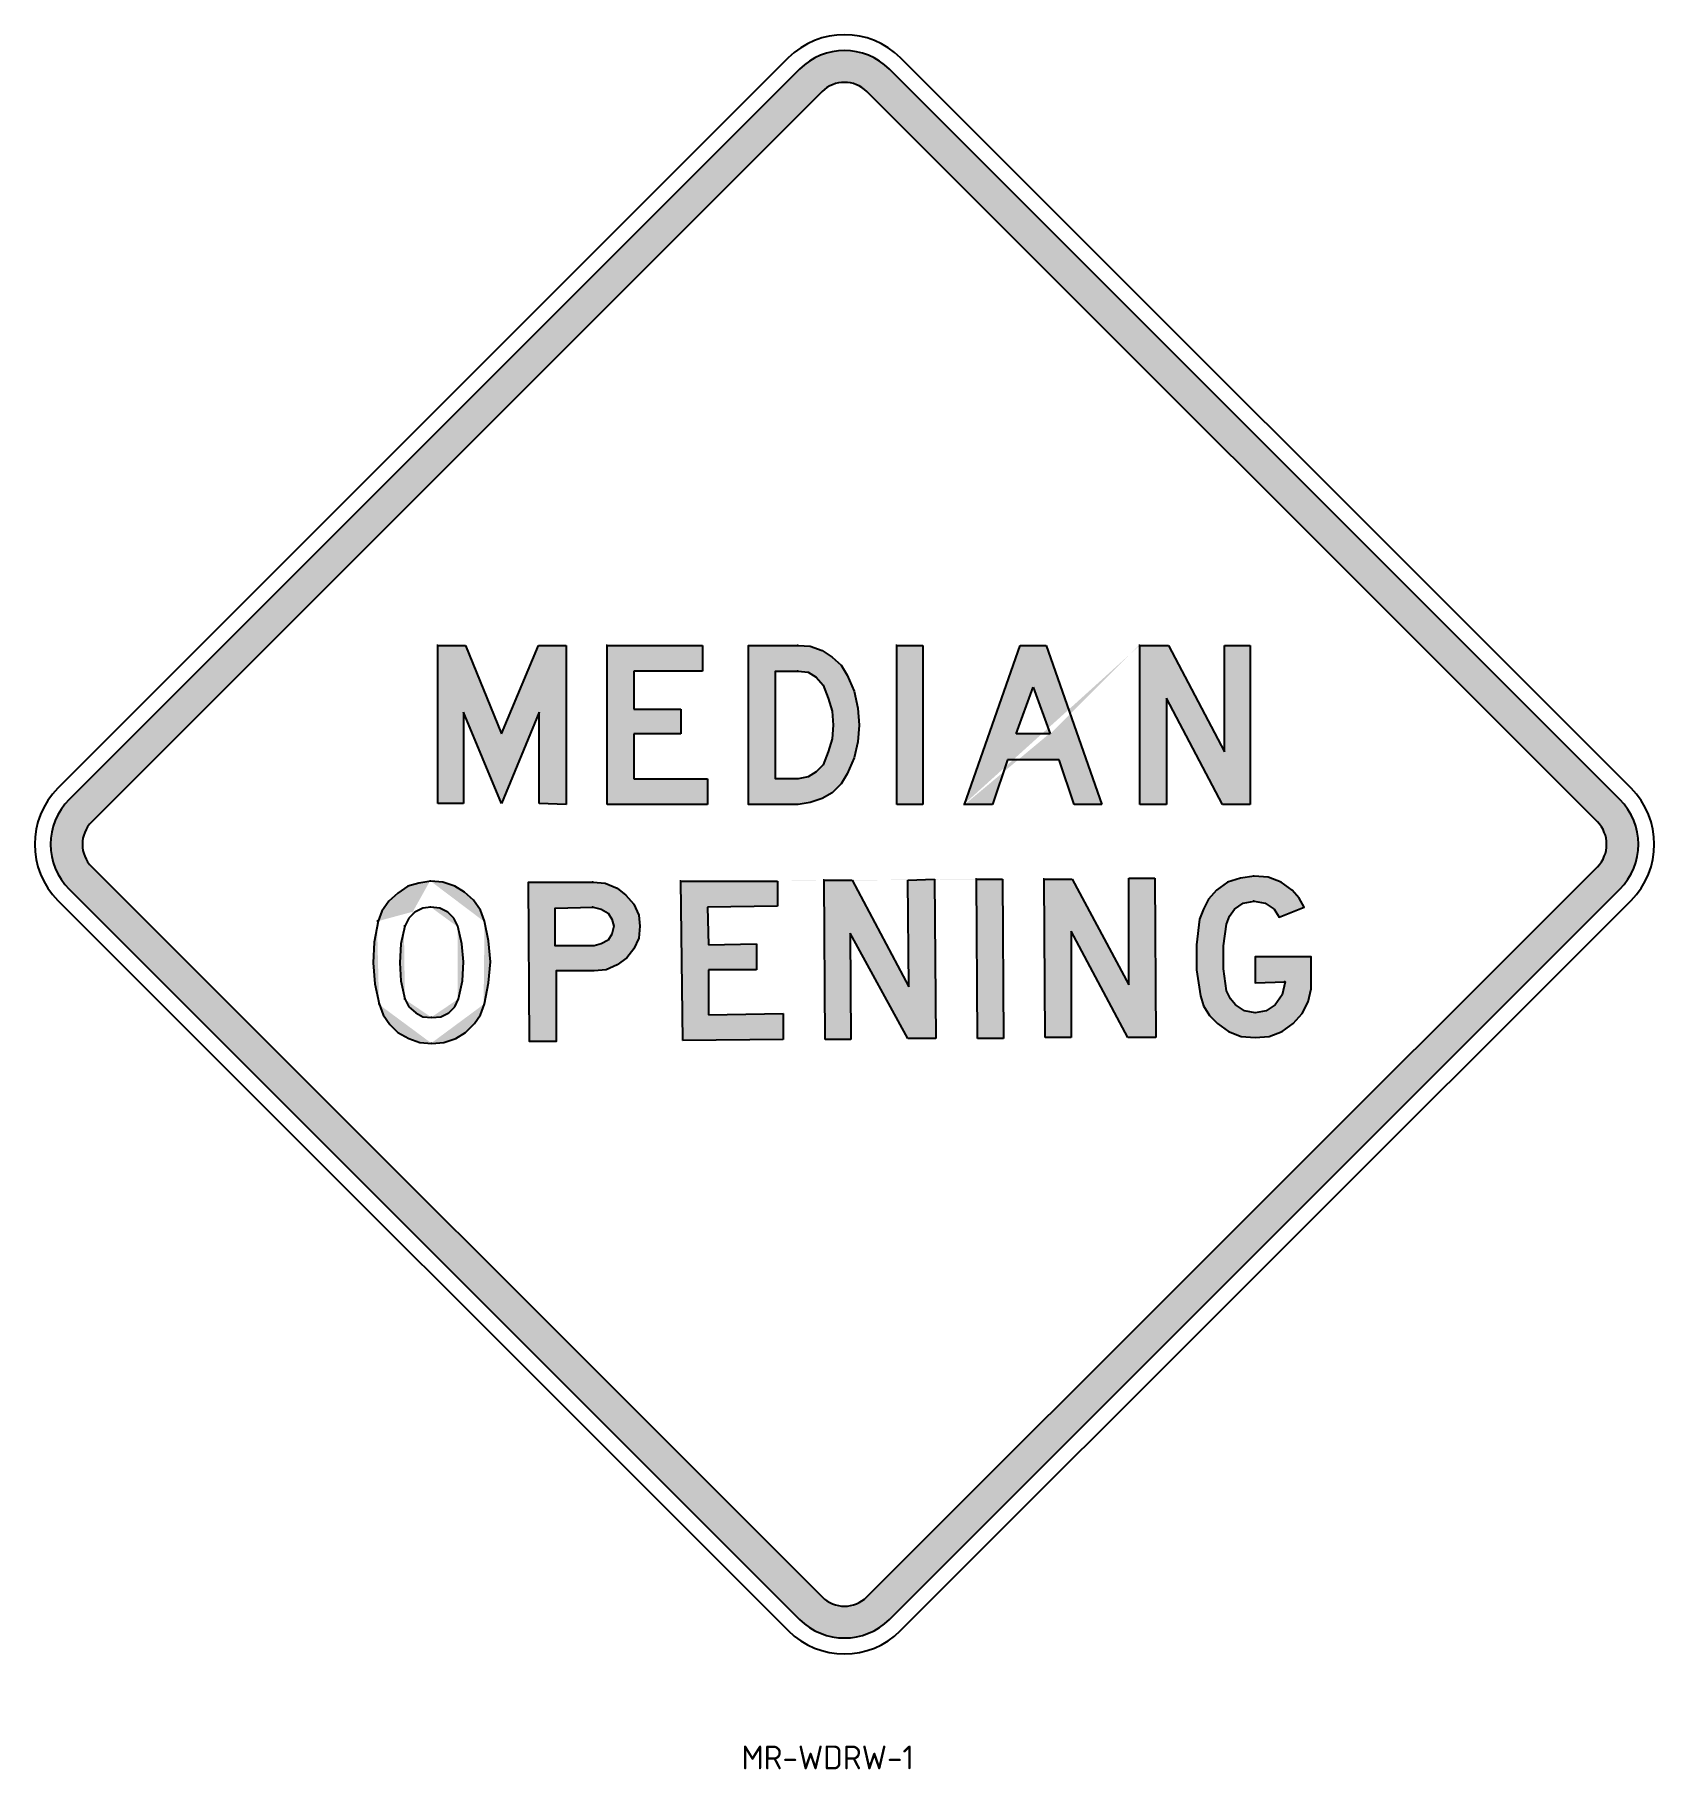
# Model space of a CAD drawing. Extents: x 126 to 330, y 37 to 256.
import ezdxf

# ---------------------------------------------------------------- set-up
doc = ezdxf.new("R2010")
doc.units = 0
doc.header["$MEASUREMENT"] = 0
doc.linetypes.add('CENTERX2', pattern=[101.6, 63.5, -12.7, 12.7, -12.7])
doc.layers.get('0').update_dxf_attribs({"linetype": 'CONTINUOUS'})
for name, color, linetype in [('L35', 3, 'CONTINUOUS'), ('T25', 1, 'CONTINUOUS'), ('TBLK25', 1, 'CONTINUOUS')]:
    doc.layers.add(name, color=color, linetype=linetype)
doc.styles.add('ISO', font='iso3098b.shx')

msp = doc.modelspace()

# ---------------------------------------------------------------- hatches: boundary and pattern name
at = {"layer": 'T25', "linetype": 'CENTERX2'}
h = msp.add_hatch(color=256, dxfattribs=at)
h.paths.add_polyline_path([(198.03, 158.81), (198.03, 178.86), (210.06, 178.86), (210.06, 175.6), (201.41, 175.6), (201.41, 170.84), (207.3, 170.84), (207.3, 167.71), (201.41, 167.71), (201.41, 162.07), (210.69, 162.07), (210.69, 158.81)])
h.paths.add_polyline_path([(176.72, 158.93), (176.72, 178.86), (180.23, 178.86), (184.74, 167.71), (189.38, 178.86), (192.89, 178.86), (192.89, 158.81), (189.5, 158.93), (189.5, 170.46), (184.74, 158.93), (179.98, 170.46), (179.98, 158.93)])
edge = h.paths.add_edge_path()
edge.add_line((198.03, 178.86), (197.9, 178.86))
edge.add_line((176.72, 178.86), (176.59, 178.86))
h = msp.add_hatch(color=256, dxfattribs=at)
h.paths.add_polyline_path([(226.35, 167.08), (225.85, 165.45), (225.22, 163.82), (224.35, 162.94), (223.34, 162.32), (222.09, 162.07), (219.21, 162.07), (219.21, 175.6), (222.09, 175.6), (221.97, 175.6), (222.09, 175.6), (223.34, 175.48), (224.35, 174.85), (225.22, 173.85), (225.85, 172.22), (226.35, 170.59), (226.48, 168.83)], flags=16)
h.paths.add_polyline_path([(226.35, 160.31), (225.1, 159.56), (223.59, 159.06), (222.09, 158.81), (215.82, 158.81), (215.82, 178.86), (222.09, 178.86), (221.97, 178.86), (222.09, 178.86), (223.59, 178.74), (225.1, 178.23), (226.35, 177.36), (227.48, 176.35), (228.23, 175.1), (229.11, 173.1), (229.61, 170.96), (229.74, 168.83), (229.61, 166.7), (229.11, 164.7), (228.23, 162.69), (227.48, 161.44)])
h = msp.add_hatch(color=256, dxfattribs=at)
h.paths.add_polyline_path([(234.5, 158.81), (234.5, 178.86), (237.76, 178.86), (237.76, 158.81)])
edge = h.paths.add_edge_path()
edge.add_line((234.5, 178.86), (234.37, 178.86))
h = msp.add_hatch(color=256, dxfattribs=at)
h.paths.add_polyline_path([(265.08, 158.81), (265.08, 178.86), (268.71, 178.86), (275.73, 165.45), (275.73, 178.86), (278.99, 178.86), (278.99, 158.81), (275.48, 158.81), (268.46, 172.22), (268.46, 158.81)])
h.paths.add_polyline_path([(251.67, 173.6), (253.8, 167.71), (249.54, 167.71)], flags=17)
h.paths.add_polyline_path([(246.53, 158.81), (243.02, 158.81), (250.04, 178.86), (253.3, 178.86), (260.32, 158.81), (256.81, 158.81), (254.93, 164.45), (248.41, 164.45)])
edge = h.paths.add_edge_path()
edge.add_line((265.08, 178.86), (264.95, 178.86))
edge.add_line((253.8, 167.71), (253.67, 167.71))
edge.add_line((243.02, 158.81), (242.9, 158.81))
h = msp.add_hatch(color=256, dxfattribs=at)
h.paths.add_polyline_path([(173.09, 144.52), (172.58, 143.52), (172.08, 141.26), (171.96, 138.88), (172.08, 136.62), (172.58, 134.37), (173.09, 133.36), (173.96, 132.61), (174.84, 132.11), (175.97, 131.99), (177.1, 132.11), (178.1, 132.61), (178.85, 133.36), (179.35, 134.37), (179.85, 136.62), (179.98, 139), (179.73, 141.26), (179.23, 143.52), (178.73, 144.52), (177.97, 145.27), (176.97, 145.77), (175.84, 145.9), (174.84, 145.77), (173.84, 145.27)], flags=16)
h.paths.add_polyline_path([(169.7, 145.4), (169.2, 144.14), (168.7, 141.51), (168.57, 138.88), (168.82, 136.25), (169.33, 133.74), (169.83, 132.36), (170.7, 131.11), (171.71, 130.11), (173.09, 129.35), (174.46, 128.85), (175.97, 128.73), (177.47, 128.85), (178.98, 129.35), (180.23, 130.11), (181.36, 131.23), (182.11, 132.36), (182.61, 133.74), (183.11, 136.37), (183.36, 139), (183.11, 141.64), (182.61, 144.14), (182.11, 145.52), (181.23, 146.78), (180.1, 147.78), (178.85, 148.53), (177.35, 149.03), (175.84, 149.16), (174.34, 148.91), (172.96, 148.53), (171.71, 147.65), (170.58, 146.65)])
edge = h.paths.add_edge_path(flags=16)
edge.add_line((172.58, 143.52), (172.46, 143.52))
edge.add_line((172.58, 134.37), (172.46, 134.37))
edge.add_line((175.97, 131.99), (175.84, 131.99))
edge.add_line((179.35, 134.37), (179.23, 134.37))
edge.add_line((179.23, 143.52), (179.1, 143.52))
edge.add_line((175.84, 145.9), (175.72, 145.9))
edge.add_line((169.2, 144.14), (169.07, 144.14))
edge.add_line((169.33, 133.74), (169.2, 133.74))
edge.add_line((175.97, 128.73), (175.84, 128.73))
edge.add_line((182.61, 133.74), (182.49, 133.74))
edge.add_line((182.61, 144.14), (182.49, 144.14))
edge.add_line((175.84, 149.16), (175.72, 149.16))
h = msp.add_hatch(color=256, dxfattribs=at)
h.paths.add_polyline_path([(198.65, 142.51), (198.15, 141.76), (197.27, 141.26), (196.4, 141.01), (191.51, 141.01), (191.51, 145.77), (196.27, 145.9), (196.15, 145.9), (196.27, 145.9), (197.27, 145.65), (198.15, 145.15), (198.65, 144.39), (198.9, 143.52)], flags=16)
h.paths.add_polyline_path([(199.28, 138.63), (197.9, 138), (196.4, 137.88), (191.63, 137.88), (191.63, 128.98), (188.25, 128.98), (188.13, 149.03), (196.27, 149.03), (196.15, 149.03), (196.27, 149.03), (197.78, 148.91), (199.28, 148.28), (200.41, 147.4), (201.41, 146.27), (202.04, 144.9), (202.16, 143.52), (202.04, 142.01), (201.41, 140.63), (200.53, 139.51)])
h = msp.add_hatch(color=256, dxfattribs=at)
h.paths.add_polyline_path([(253.17, 129.48), (253.05, 149.41), (256.56, 149.41), (263.7, 136.12), (263.7, 149.53), (266.96, 149.53), (267.08, 129.48), (263.58, 129.48), (256.43, 142.89), (256.43, 129.48)])
h.paths.add_polyline_path([(244.65, 129.35), (244.53, 149.41), (247.78, 149.41), (247.91, 129.35)])
h.paths.add_polyline_path([(225.47, 129.23), (225.35, 149.28), (228.86, 149.28), (236, 135.87), (235.88, 149.28), (239.26, 149.41), (239.39, 129.35), (235.88, 129.35), (228.61, 142.64), (228.73, 129.23)])
h.paths.add_polyline_path([(207.55, 129.1), (207.3, 149.16), (219.46, 149.16), (219.46, 146.02), (210.69, 145.9), (210.81, 141.14), (216.83, 141.26), (216.83, 138), (210.81, 138), (210.81, 132.36), (220.21, 132.49), (220.21, 129.23)])
edge = h.paths.add_edge_path()
edge.add_line((253.05, 149.41), (252.92, 149.41))
edge.add_line((244.53, 149.41), (244.4, 149.41))
edge.add_line((225.35, 149.28), (225.22, 149.28))
edge.add_line((207.3, 149.16), (207.18, 149.16))
msp.add_hatch(color=256, dxfattribs=at).paths.add_polyline_path([(279.62, 129.48), (281.37, 129.6), (283, 130.23), (284.38, 131.23), (285.51, 132.49), (286.26, 133.99), (286.64, 135.62), (286.64, 139.63), (279.62, 139.63), (279.62, 136.37), (283.38, 136.5), (283.25, 136.5), (283.38, 136.5), (283, 134.87), (282.12, 133.62), (281, 132.86), (279.62, 132.61), (278.24, 132.86), (277.11, 133.62), (276.48, 134.37), (275.98, 135.37), (275.61, 138.13), (275.61, 141.01), (275.98, 143.77), (276.36, 144.77), (276.99, 145.65), (278.11, 146.4), (279.49, 146.65), (280.87, 146.4), (282, 145.65), (282.63, 144.64), (285.76, 145.9), (285.13, 147.03), (284.26, 148.03), (282.88, 149.03), (281.25, 149.66), (279.49, 149.78), (277.74, 149.53), (276.11, 149.03), (274.73, 148.03), (273.73, 146.9), (273.1, 145.65), (272.6, 144.39), (272.22, 141.14), (272.22, 138), (272.72, 134.74), (273.1, 133.49), (273.85, 132.24), (274.86, 131.23), (276.23, 130.23), (277.86, 129.6)])
at = {"layer": 'TBLK25', "linetype": 'CENTERX2'}
h = msp.add_hatch(color=256, dxfattribs=at)
h.paths.add_polyline_path([(322.67, 156.64, -0.198872), (323.84, 153.82), (327.84, 153.82, 0.198872), (325.49, 159.47), (233.57, 251.4, 0.198872), (227.91, 253.74), (227.91, 249.74, -0.198872), (230.74, 248.57)])
h.paths.add_polyline_path([(225.09, 248.57, -0.198952), (227.91, 249.74), (227.91, 253.74, 0.198952), (222.26, 251.4), (130.33, 159.47, 0.198872), (127.99, 153.82), (131.99, 153.82, -0.198872), (133.16, 156.64)])
h.paths.add_polyline_path([(222.26, 56.23, 0.198952), (227.91, 53.89), (227.91, 57.89, -0.198952), (225.09, 59.06), (133.16, 150.99, -0.198952), (131.99, 153.82), (127.99, 153.82, 0.198952), (130.33, 148.16)])
h.paths.add_polyline_path([(230.74, 59.06, -0.198872), (227.91, 57.89), (227.91, 53.89, 0.198872), (233.57, 56.23), (325.49, 148.16, 0.198952), (327.84, 153.82), (323.84, 153.82, -0.198952), (322.67, 150.99)])

# ---------------------------------------------------------------- linework, layer by layer
at = {"color": 1}
for p, q in [((176.72, 178.86), (176.59, 178.86)), ((176.72, 178.86), (180.23, 178.86)), ((176.72, 158.93), (176.72, 178.86)), ((180.23, 178.86), (184.74, 167.71)), ((184.74, 167.71), (189.38, 178.86)), ((189.38, 178.86), (192.89, 178.86)), ((192.89, 178.86), (192.89, 158.81)), ((198.03, 178.86), (197.9, 178.86)), ((198.03, 178.86), (210.06, 178.86)), ((198.03, 158.81), (198.03, 178.86)), ((210.06, 178.86), (210.06, 175.6)), ((234.5, 178.86), (234.37, 178.86)), ((234.5, 178.86), (237.76, 178.86)), ((234.5, 158.81), (234.5, 178.86)), ((237.76, 178.86), (237.76, 158.81)), ((243.02, 158.81), (250.04, 178.86)), ((250.04, 178.86), (253.3, 178.86)), ((253.3, 178.86), (260.32, 158.81)), ((265.08, 178.86), (264.95, 178.86)), ((265.08, 178.86), (268.71, 178.86)), ((265.08, 158.81), (265.08, 178.86)), ((268.71, 178.86), (275.73, 165.45)), ((275.73, 165.45), (275.73, 178.86)), ((275.73, 178.86), (278.99, 178.86)), ((278.99, 178.86), (278.99, 158.81)), ((210.06, 175.6), (201.41, 175.6)), ((201.41, 175.6), (201.41, 170.84)), ((249.54, 167.71), (251.67, 173.6)), ((251.67, 173.6), (253.8, 167.71)), ((184.74, 158.93), (179.98, 170.46)), ((179.98, 170.46), (179.98, 158.93)), ((189.5, 170.46), (184.74, 158.93)), ((189.5, 158.93), (189.5, 170.46)), ((201.41, 170.84), (207.3, 170.84)), ((207.3, 170.84), (207.3, 167.71)), ((275.48, 158.81), (268.46, 172.22)), ((268.46, 172.22), (268.46, 158.81)), ((207.3, 167.71), (201.41, 167.71)), ((201.41, 167.71), (201.41, 162.07)), ((253.8, 167.71), (249.54, 167.71)), ((253.8, 167.71), (253.67, 167.71)), ((248.41, 164.45), (246.53, 158.81)), ((254.93, 164.45), (248.41, 164.45)), ((256.81, 158.81), (254.93, 164.45)), ((201.41, 162.07), (210.69, 162.07)), ((210.69, 162.07), (210.69, 158.81)), ((179.98, 158.93), (176.72, 158.93)), ((192.89, 158.81), (189.5, 158.93)), ((210.69, 158.81), (198.03, 158.81)), ((237.76, 158.81), (234.5, 158.81)), ((243.02, 158.81), (242.9, 158.81)), ((246.53, 158.81), (243.02, 158.81)), ((260.32, 158.81), (256.81, 158.81)), ((268.46, 158.81), (265.08, 158.81)), ((278.99, 158.81), (275.48, 158.81)), ((172.96, 148.53), (171.71, 147.65)), ((174.34, 148.91), (172.96, 148.53)), ((175.84, 149.16), (174.34, 148.91)), ((175.84, 149.16), (175.72, 149.16)), ((177.35, 149.03), (175.84, 149.16)), ((178.85, 148.53), (177.35, 149.03)), ((180.1, 147.78), (178.85, 148.53)), ((207.3, 149.16), (207.18, 149.16)), ((207.3, 149.16), (219.46, 149.16)), ((207.55, 129.1), (207.3, 149.16)), ((219.46, 149.16), (219.46, 146.02)), ((225.35, 149.28), (225.22, 149.28)), ((225.35, 149.28), (228.86, 149.28)), ((225.47, 129.23), (225.35, 149.28)), ((228.86, 149.28), (236, 135.87)), ((235.88, 149.28), (239.26, 149.41)), ((236, 135.87), (235.88, 149.28)), ((239.26, 149.41), (239.39, 129.35)), ((244.53, 149.41), (244.4, 149.41)), ((244.53, 149.41), (247.78, 149.41)), ((244.65, 129.35), (244.53, 149.41)), ((247.78, 149.41), (247.91, 129.35)), ((253.05, 149.41), (252.92, 149.41)), ((253.05, 149.41), (256.56, 149.41)), ((253.17, 129.48), (253.05, 149.41)), ((256.56, 149.41), (263.7, 136.12)), ((263.7, 136.12), (263.7, 149.53)), ((263.7, 149.53), (266.96, 149.53)), ((266.96, 149.53), (267.08, 129.48)), ((279.49, 149.78), (279.37, 149.78)), ((170.58, 146.65), (169.7, 145.4)), ((171.71, 147.65), (170.58, 146.65)), ((181.23, 146.78), (180.1, 147.78)), ((182.11, 145.52), (181.23, 146.78)), ((279.49, 146.65), (279.37, 146.65)), ((169.2, 144.14), (168.7, 141.51)), ((169.2, 144.14), (169.07, 144.14)), ((169.7, 145.4), (169.2, 144.14)), ((173.09, 144.52), (172.58, 143.52)), ((173.84, 145.27), (173.09, 144.52)), ((174.84, 145.77), (173.84, 145.27)), ((175.84, 145.9), (174.84, 145.77)), ((175.84, 145.9), (175.72, 145.9)), ((176.97, 145.77), (175.84, 145.9)), ((177.97, 145.27), (176.97, 145.77)), ((178.73, 144.52), (177.97, 145.27)), ((179.23, 143.52), (178.73, 144.52)), ((182.61, 144.14), (182.11, 145.52)), ((182.61, 144.14), (182.49, 144.14)), ((183.11, 141.64), (182.61, 144.14)), ((219.46, 146.02), (210.69, 145.9)), ((210.69, 145.9), (210.81, 141.14)), ((172.58, 143.52), (172.08, 141.26)), ((172.58, 143.52), (172.46, 143.52)), ((179.23, 143.52), (179.1, 143.52)), ((179.73, 141.26), (179.23, 143.52)), ((235.88, 129.35), (228.61, 142.64)), ((228.61, 142.64), (228.73, 129.23)), ((263.58, 129.48), (256.43, 142.89)), ((256.43, 142.89), (256.43, 129.48)), ((168.7, 141.51), (168.57, 138.88)), ((172.08, 141.26), (171.96, 138.88)), ((179.98, 139), (179.73, 141.26)), ((183.36, 139), (183.11, 141.64)), ((210.81, 141.14), (216.83, 141.26)), ((216.83, 141.26), (216.83, 138)), ((168.57, 138.88), (168.82, 136.25)), ((171.96, 138.88), (172.08, 136.62)), ((179.85, 136.62), (179.98, 139)), ((183.11, 136.37), (183.36, 139)), ((216.83, 138), (210.81, 138)), ((210.81, 138), (210.81, 132.36)), ((168.82, 136.25), (169.33, 133.74)), ((172.08, 136.62), (172.58, 134.37)), ((179.35, 134.37), (179.85, 136.62)), ((182.61, 133.74), (183.11, 136.37)), ((169.33, 133.74), (169.2, 133.74)), ((169.33, 133.74), (169.83, 132.36)), ((172.58, 134.37), (172.46, 134.37)), ((172.58, 134.37), (173.09, 133.36)), ((173.09, 133.36), (173.96, 132.61)), ((178.1, 132.61), (178.85, 133.36)), ((178.85, 133.36), (179.35, 134.37)), ((179.35, 134.37), (179.23, 134.37)), ((182.11, 132.36), (182.61, 133.74)), ((182.61, 133.74), (182.49, 133.74)), ((169.83, 132.36), (170.7, 131.11)), ((170.7, 131.11), (171.71, 130.11)), ((173.96, 132.61), (174.84, 132.11)), ((174.84, 132.11), (175.97, 131.99)), ((175.97, 131.99), (175.84, 131.99)), ((175.97, 131.99), (177.1, 132.11)), ((177.1, 132.11), (178.1, 132.61)), ((180.23, 130.11), (181.36, 131.23)), ((181.36, 131.23), (182.11, 132.36)), ((210.81, 132.36), (220.21, 132.49)), ((220.21, 132.49), (220.21, 129.23)), ((171.71, 130.11), (173.09, 129.35)), ((173.09, 129.35), (174.46, 128.85)), ((174.46, 128.85), (175.97, 128.73)), ((175.97, 128.73), (177.47, 128.85)), ((177.47, 128.85), (178.98, 129.35)), ((178.98, 129.35), (180.23, 130.11)), ((220.21, 129.23), (207.55, 129.1)), ((228.73, 129.23), (225.47, 129.23)), ((239.39, 129.35), (235.88, 129.35)), ((247.91, 129.35), (244.65, 129.35)), ((256.43, 129.48), (253.17, 129.48)), ((267.08, 129.48), (263.58, 129.48)), ((175.97, 128.73), (175.84, 128.73))]:
    msp.add_line(p, q, dxfattribs=at)
for points in [[(226.35, 160.31), (225.1, 159.56), (223.59, 159.06), (222.09, 158.81), (215.82, 158.81), (215.82, 178.86), (222.09, 178.86), (221.97, 178.86), (222.09, 178.86), (223.59, 178.74), (225.1, 178.23), (226.35, 177.36), (227.48, 176.35), (228.23, 175.1), (229.11, 173.1), (229.61, 170.96), (229.74, 168.83), (229.61, 166.7), (229.11, 164.7), (228.23, 162.69), (227.48, 161.44)], [(226.35, 167.08), (225.85, 165.45), (225.22, 163.82), (224.35, 162.94), (223.34, 162.32), (222.09, 162.07), (219.21, 162.07), (219.21, 175.6), (222.09, 175.6), (221.97, 175.6), (222.09, 175.6), (223.34, 175.48), (224.35, 174.85), (225.22, 173.85), (225.85, 172.22), (226.35, 170.59), (226.48, 168.83)], [(199.28, 138.63), (197.9, 138), (196.4, 137.88), (191.63, 137.88), (191.63, 128.98), (188.25, 128.98), (188.13, 149.03), (196.27, 149.03), (196.15, 149.03), (196.27, 149.03), (197.78, 148.91), (199.28, 148.28), (200.41, 147.4), (201.41, 146.27), (202.04, 144.9), (202.16, 143.52), (202.04, 142.01), (201.41, 140.63), (200.53, 139.51)], [(279.62, 129.48), (281.37, 129.6), (283, 130.23), (284.38, 131.23), (285.51, 132.49), (286.26, 133.99), (286.64, 135.62), (286.64, 139.63), (279.62, 139.63), (279.62, 136.37), (283.38, 136.5), (283.25, 136.5), (283.38, 136.5), (283, 134.87), (282.12, 133.62), (281, 132.86), (279.62, 132.61), (278.24, 132.86), (277.11, 133.62), (276.48, 134.37), (275.98, 135.37), (275.61, 138.13), (275.61, 141.01), (275.98, 143.77), (276.36, 144.77), (276.99, 145.65), (278.11, 146.4), (279.49, 146.65), (280.87, 146.4), (282, 145.65), (282.63, 144.64), (285.76, 145.9), (285.13, 147.03), (284.26, 148.03), (282.88, 149.03), (281.25, 149.66), (279.49, 149.78), (277.74, 149.53), (276.11, 149.03), (274.73, 148.03), (273.73, 146.9), (273.1, 145.65), (272.6, 144.39), (272.22, 141.14), (272.22, 138), (272.72, 134.74), (273.1, 133.49), (273.85, 132.24), (274.86, 131.23), (276.23, 130.23), (277.86, 129.6)], [(198.65, 142.51), (198.15, 141.76), (197.27, 141.26), (196.4, 141.01), (191.51, 141.01), (191.51, 145.77), (196.27, 145.9), (196.15, 145.9), (196.27, 145.9), (197.27, 145.65), (198.15, 145.15), (198.65, 144.39), (198.9, 143.52)]]:
    msp.add_lwpolyline(points, close=True, dxfattribs=at)
at = {"layer": 'L35'}
for p, q in [((220.84, 252.81), (128.92, 160.89)), ((326.91, 160.89), (234.98, 252.81)), ((128.92, 146.74), (220.84, 54.82)), ((234.98, 54.82), (326.91, 146.74))]:
    msp.add_line(p, q, dxfattribs=at)
for centre, start, end in [((227.91, 245.74), 45, 135), ((135.99, 153.81), 135, 225), ((319.84, 153.81), 315, 45), ((227.91, 61.89), 225, 315)]:
    msp.add_arc(centre, 10, start, end, dxfattribs=at)
at = {"layer": 'TBLK25', "color": 1}
for p, q in [((222.26, 251.4), (130.33, 159.47)), ((325.49, 159.47), (233.57, 251.4)), ((225.09, 248.57), (133.16, 156.64)), ((322.67, 156.64), (230.74, 248.57)), ((133.16, 150.99), (225.09, 59.06)), ((230.74, 59.06), (322.67, 150.99)), ((130.33, 148.16), (222.26, 56.23)), ((233.57, 56.23), (325.49, 148.16))]:
    msp.add_line(p, q, dxfattribs=at)
for centre, radius, start, end in [((227.91, 245.74), 8, 45, 135), ((227.91, 245.74), 4, 45, 135), ((135.99, 153.81), 8, 135, 225), ((319.84, 153.81), 8, 315, 45), ((135.99, 153.81), 4, 135, 225), ((319.84, 153.81), 4, 315, 45), ((227.91, 61.89), 4, 225, 315), ((227.91, 61.89), 8, 225, 315)]:
    msp.add_arc(centre, radius, start, end, dxfattribs=at)

# ---------------------------------------------------------------- texts
at = {"layer": 'T25', "color": 3, "style": 'ISO'}
msp.add_text('MR-WDRW-1', height=3, dxfattribs=at).set_placement((214.95, 37.35))

doc.saveas('drawing.dxf')
